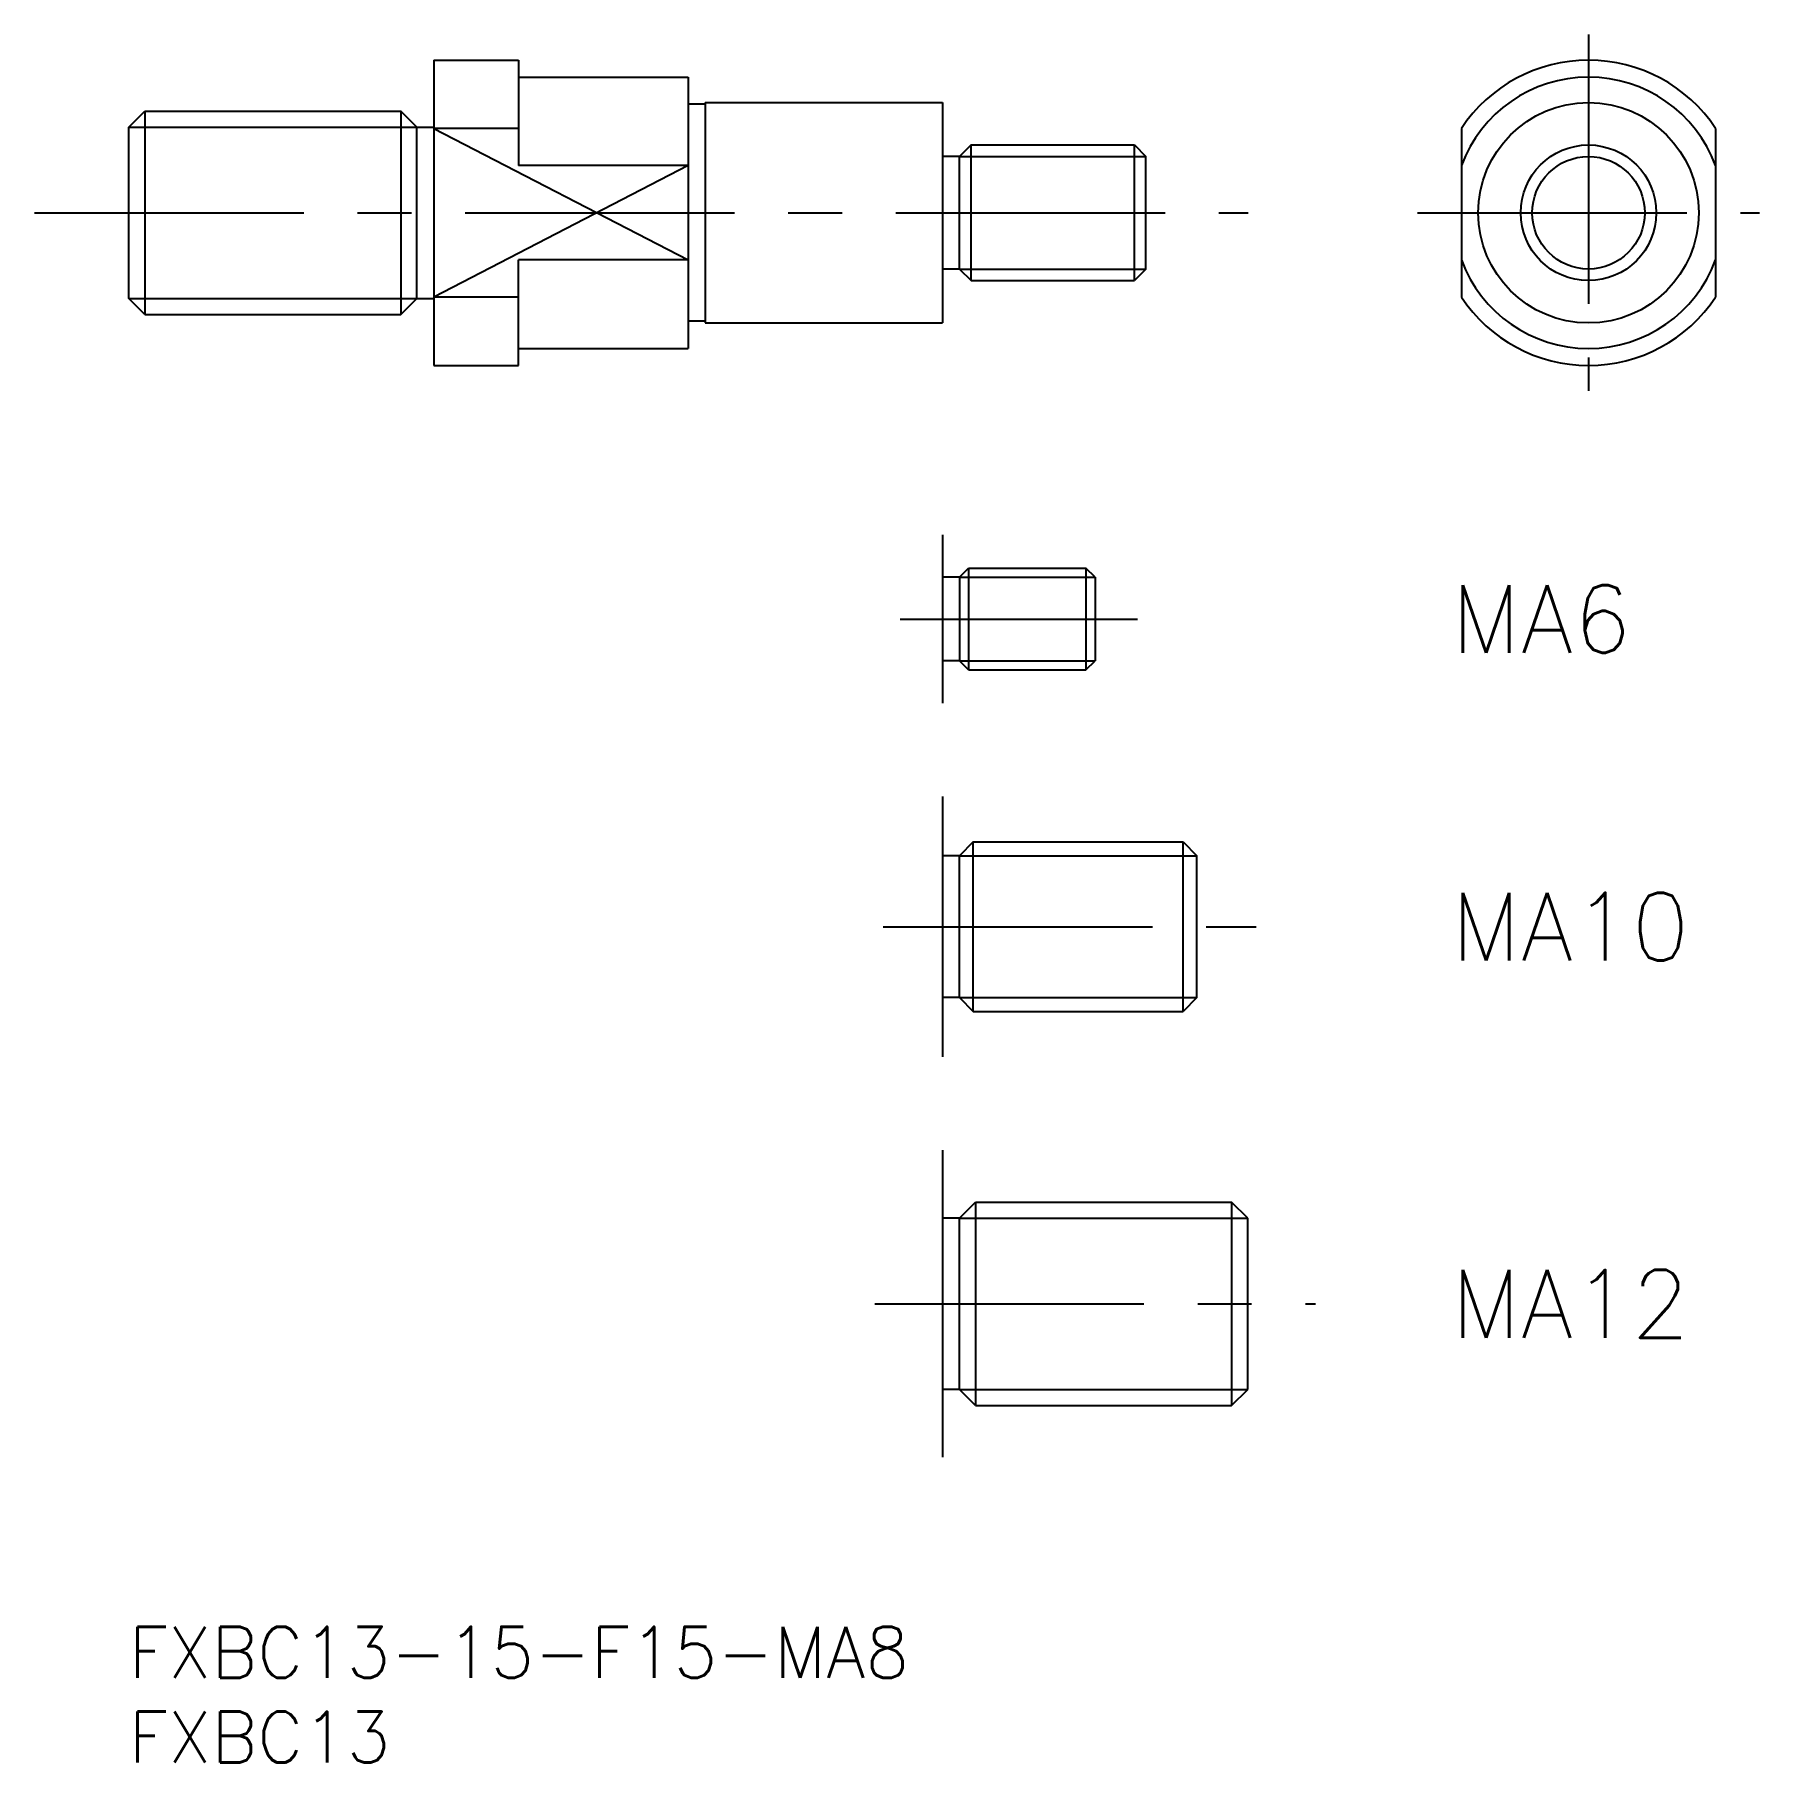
# Model space of a CAD drawing. Extents: x -6 to 96, y -8 to 94.
import ezdxf

# ---------------------------------------------------------------- set-up
doc = ezdxf.new("R2010")
doc.units = 0
doc.header["$LTSCALE"] = 0.5
doc.linetypes.add('CENTER', pattern=[50.8, 31.75, -6.35, 6.35, -6.35])
for name, color, linetype in [('MSM_CENTER', 1, 'CENTER'), ('MSM_CONTINUOUS', 7, 'CONTINUOUS'), ('MSM_NARROW', 5, 'CONTINUOUS'), ('MSM_PART_NUMBER', 7, 'CONTINUOUS')]:
    doc.layers.add(name, color=color, linetype=linetype)
doc.styles.get("Standard").update_dxf_attribs({"font": 'txt.shx', "height": 3, "bigfont": 'bigfont.shx'})

# ---------------------------------------------------------------- blocks, each defined once
blk = doc.blocks.new('*U4')
at = {"layer": 'MSM_PART_NUMBER'}
blk.add_text('FXBC13-15-F15-MA8', height=3, dxfattribs=at).set_placement((0, -3))
blk = doc.blocks.new('*U5')
at = {"layer": 'MSM_PART_NUMBER'}
blk.add_text('FXBC13', height=3, dxfattribs=at).set_placement((0, -8))
blk = doc.blocks.new('*U6')
at = {"layer": 'MSM_PART_NUMBER'}
blk.add_text('MA6', height=4, dxfattribs=at).set_placement((77.999959, 57.4405))
blk = doc.blocks.new('*U7')
at = {"layer": 'MSM_PART_NUMBER'}
blk.add_text('MA10', height=4, dxfattribs=at).set_placement((77.999959, 39.294))
blk = doc.blocks.new('*U8')
at = {"layer": 'MSM_PART_NUMBER'}
blk.add_text('MA12', height=4, dxfattribs=at).set_placement((77.999959, 17.053))

msp = doc.modelspace()

# ---------------------------------------------------------------- linework, layer by layer
at = {"layer": 'MSM_CENTER'}
for p, q in [((86.1, 93.91), (86.1, 72.89)), ((-5.55, 83.4), (66.02, 83.4)), ((76.02, 83.4), (96.18, 83.4)), ((45.5, 59.44), (59.5, 59.44)), ((44.5, 41.29), (66.5, 41.29)), ((44, 19.05), (70, 19.05))]:
    msp.add_line(p, q, dxfattribs=at)
at = {"layer": 'MSM_CONTINUOUS'}
for p, q in [((18, 92.4), (18, 74.4)), ((18, 92.4), (23, 92.4)), ((23, 92.4), (23, 86.18)), ((23, 91.4), (33, 91.4)), ((33, 91.4), (33, 75.4)), ((34, 89.8), (33, 89.8)), ((34, 89.9), (48, 89.9)), ((34, 89.9), (34, 76.9)), ((48, 89.9), (48, 76.9)), ((0, 88.45), (0.95, 89.4)), ((0.95, 89.4), (16.05, 89.4)), ((0.95, 89.4), (0.95, 77.4)), ((17, 88.45), (16.05, 89.4)), ((16.05, 89.4), (16.05, 77.4)), ((0, 78.35), (0, 88.45)), ((17, 78.35), (17, 88.45)), ((17, 88.45), (18, 88.45)), ((23, 88.37), (18, 88.37)), ((78.6, 88.37), (78.6, 78.42)), ((93.6, 88.37), (93.6, 78.42)), ((49, 86.72), (48, 86.72)), ((49.68, 87.4), (49, 86.72)), ((49, 80.08), (49, 86.72)), ((49.68, 87.4), (59.32, 87.4)), ((49.68, 79.4), (49.68, 87.4)), ((59.32, 79.4), (59.32, 87.4)), ((59.32, 87.4), (60, 86.72)), ((60, 80.08), (60, 86.72)), ((33, 86.18), (23, 86.18)), ((33, 80.62), (23, 80.62)), ((23, 74.4), (23, 80.62)), ((49, 80.08), (48, 80.08)), ((49, 80.08), (49.68, 79.4)), ((60, 80.08), (59.32, 79.4)), ((49.68, 79.4), (59.32, 79.4)), ((0.95, 77.4), (0, 78.35)), ((16.05, 77.4), (17, 78.35)), ((17, 78.35), (18, 78.35)), ((23, 78.42), (18, 78.42)), ((0.95, 77.4), (16.05, 77.4)), ((34, 77), (33, 77)), ((34, 76.9), (48, 76.9)), ((18, 74.4), (23, 74.4)), ((23, 75.4), (33, 75.4)), ((48, 64.4), (48, 54.48)), ((49, 61.9), (49.54, 62.44)), ((49.54, 62.44), (56.46, 62.44)), ((49.54, 62.44), (49.54, 56.44)), ((57, 61.9), (56.46, 62.44)), ((56.46, 62.44), (56.46, 56.44)), ((49, 61.9), (48, 61.9)), ((49, 61.9), (49, 56.98)), ((57, 61.9), (57, 56.98)), ((49, 56.98), (48, 56.98)), ((49.54, 56.44), (49, 56.98)), ((49.54, 56.44), (56.46, 56.44)), ((56.46, 56.44), (57, 56.98)), ((48, 48.98), (48, 33.61)), ((49.81, 46.29), (49, 45.48)), ((49.81, 46.29), (62.19, 46.29)), ((49.81, 36.29), (49.81, 46.29)), ((62.19, 36.29), (62.19, 46.29)), ((62.19, 46.29), (63, 45.48)), ((49, 45.48), (48, 45.48)), ((49, 37.11), (49, 45.48)), ((63, 37.11), (63, 45.48)), ((49, 37.11), (48, 37.11)), ((49, 37.11), (49.81, 36.29)), ((63, 37.11), (62.19, 36.29)), ((49.81, 36.29), (62.19, 36.29)), ((48, 28.11), (48, 10)), ((49, 24.11), (49.95, 25.05)), ((49.95, 25.05), (65.05, 25.05)), ((49.95, 25.05), (49.95, 13.05)), ((66, 24.11), (65.05, 25.05)), ((65.05, 25.05), (65.05, 13.05)), ((49, 24.11), (48, 24.11)), ((49, 14), (49, 24.11)), ((66, 14), (66, 24.11)), ((49, 14), (48, 14)), ((49.95, 13.05), (49, 14)), ((65.05, 13.05), (66, 14)), ((49.95, 13.05), (65.05, 13.05))]:
    msp.add_line(p, q, dxfattribs=at)
for radius in [6.5, 4]:
    msp.add_circle((86.1, 83.4), radius, dxfattribs=at)
for radius, start, end in [(9, 33.5573, 146.4427), (8, 20.3641, 159.6359), (8, 200.3641, 339.6359), (9, 213.5573, 326.4427)]:
    msp.add_arc((86.1, 83.4), radius, start, end, dxfattribs=at)
at = {"layer": 'MSM_NARROW'}
for p, q in [((0, 88.45), (17, 88.45)), ((18, 88.37), (33, 80.62)), ((49, 86.72), (60, 86.72)), ((33, 86.18), (18, 78.42)), ((49, 80.08), (60, 80.08)), ((0, 78.35), (17, 78.35)), ((49, 61.9), (57, 61.9)), ((49, 56.98), (57, 56.98)), ((49, 45.48), (63, 45.48)), ((49, 37.11), (63, 37.11)), ((49, 24.11), (66, 24.11)), ((49, 14), (66, 14))]:
    msp.add_line(p, q, dxfattribs=at)
msp.add_circle((86.1, 83.4), 3.32, dxfattribs=at)

# ---------------------------------------------------------------- block references
at = {"layer": 'MSM_CONTINUOUS'}
for name in ['*U6', '*U7', '*U8', '*U4', '*U5']:
    msp.add_blockref(name, (0, 0), dxfattribs=at)

doc.saveas('drawing.dxf')
